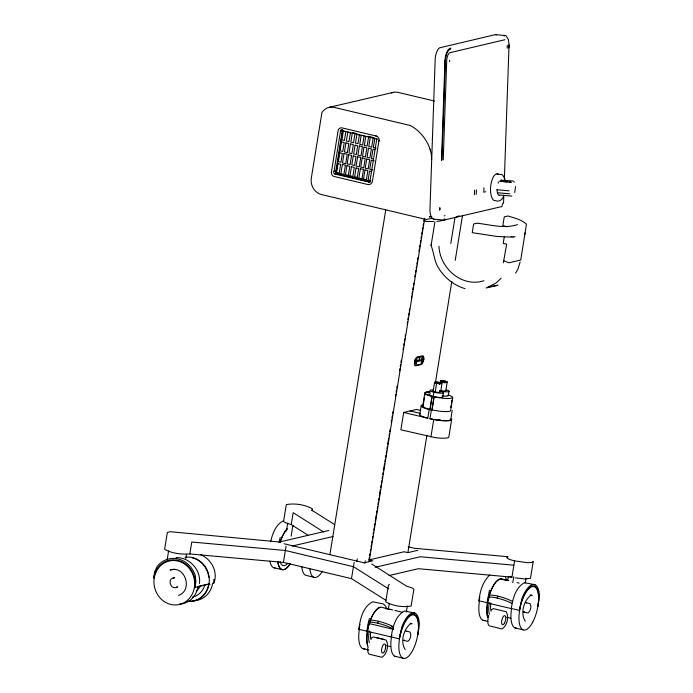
<?xml version="1.0" encoding="UTF-8"?>
<svg xmlns="http://www.w3.org/2000/svg" width="693" height="693" viewBox="0 0 693 693"><rect width="100%" height="100%" fill="white"/><g stroke="black" fill="none" stroke-linecap="round" stroke-linejoin="round"><path stroke-width="1.04" d="M515.488 186.599L514.769 192.498M431.626 159.407L431.332 154.244L430.084 149.212A41.381 37.543 76.9 0 0 410.317 125.511L334.208 107.389A13.384 12.136 76.9 0 0 321.933 112.552L311.304 178.144A13.843 12.561 76.9 0 0 321.569 194.56L426.143 219.464L432.657 218.243M444.889 62.794L445.088 59.217A12.283 4.955 -85 0 1 449.367 48.744L450.84 48.215L449.974 48.423M367.706 648.085L367.853 651.957L368.997 654.149L381.895 657.276C387.092 654.175 389.076 645.313 386.148 640.089L373.258 636.962L371.266 638.201M487.794 619.733L487.941 623.605L489.085 625.805L501.983 628.932C507.172 625.831 509.164 616.969 506.236 611.746L493.347 608.619L491.346 609.857M429.625 217.065L429.643 216.545L429.599 217.004L431.696 216.511M441.51 160.274L444.967 60.689M441.9 160.187L445.478 59.312A11.313 4.556 -85 0 1 449.41 49.671L450.814 49.177M443.225 159.875L446.751 59.641A8.073 3.257 -85 0 1 449.566 52.763L504.963 39.709M449.618 61.686L449.67 60.352M474.402 194.742L474.558 190.306M476.23 194.309L476.386 189.882M483.957 187.76L483.801 192.195L485.628 191.77M507.215 48.241L507.311 45.314M503.542 202.98L503.802 195.504M504.357 179.487L509.043 44.724L508.931 47.834M198.614 586.789L194.378 587.508L194.958 587.647L195.192 581.696A22.973 20.842 76.9 0 0 177.928 560.394A22.973 20.842 76.9 0 0 155.301 572.201L153.664 577.815L154.244 577.953M199.463 583.48C201.256 570.14 189.492 557.077 176.005 557.596M213.782 582.311L213.894 579.365M153.664 577.815L154.652 571.838L157.233 566.337A24.411 22.15 76.9 0 1 195.227 575.389L195.902 581.661L194.958 587.647M417.81 634.502L418.693 628.733A22.973 8.801 -76.6 0 0 412.283 614.301A22.973 8.801 -76.6 0 0 400.511 632.986L399.255 638.842L358.905 629.339C360.014 619.23 362.881 606.86 372.635 601.793L383.272 603.924L385.438 605.847L386.607 608.471M537.898 606.158L538.782 600.389A22.973 8.801 -76.6 0 0 532.371 585.957A22.973 8.801 -76.6 0 0 520.599 604.634L519.603 610.429L511.573 608.523A22.332 8.559 -76.6 0 0 516.424 628.196M399.255 638.842L401.923 626.801A24.411 9.356 -76.6 0 1 419.248 622.756L418.078 634.441M519.334 610.49L522.011 598.449A24.411 9.356 -76.6 0 1 539.336 594.403L538.166 606.098M485.109 620.443A22.332 8.559 -76.6 0 1 479.469 600.874L478.984 600.987C479.807 591.519 482.692 581.618 489.821 574.947M524.887 234.295L525.069 232.943M514.301 182.19L513.634 181.194M167.152 559.857L168.607 550.84M185.837 558.367L186.486 554.357M328.837 530.474L279.504 541.995L170.218 531.713L167.377 532.38L164.622 549.254C171.968 553.62 181.384 554.417 189.83 553.958L191.762 542.021L285.351 550.485L353.421 566.701L388.773 588.937M331.367 172.384L338.21 130.111A3.794 3.439 76.9 0 1 342.047 127.902L376.533 136.114M376.793 138.869L369.958 181.046A0.901 0.823 76.9 0 1 369.759 182.285A0.901 0.823 76.9 0 1 368.615 182.016L334.944 173.995A1.629 1.473 76.9 0 1 333.818 172.938L333.74 172.67A1.629 1.473 76.9 0 1 334.017 171.379L340.48 131.462A0.866 0.788 76.9 0 1 340.679 130.267L342.507 129.842M342.351 129.989A0.866 0.788 76.9 0 0 342.316 131.038L335.473 173.259L370.443 181.583L368.615 182.016M286.443 530.959L287.742 522.946M385.932 600.311L351.49 578.638L283.411 562.421L286.053 546.145M308.272 535.394L291.233 524.601L293.165 512.655L323.648 531.973M291.147 536.191L292.931 525.164M361.226 135.213L359.754 144.317L362.656 145.01L364.128 135.897M365.791 136.356L364.336 145.348L367.125 146.006L368.581 137.023M370.253 137.344L368.771 146.474L371.691 147.176L373.172 138.046M312.196 510.914L312.526 508.879C304.894 504.625 294.906 503.057 286.313 504.599L283.55 521.474L285.949 522.99L291.233 524.601M374.792 138.461L373.319 147.522L376.178 148.207M379.071 140.177L372.444 181.116A4.427 4.019 76.9 0 1 367.723 184.503L333.749 176.394A3.95 3.578 76.9 0 1 331.349 172.557L331.531 171.37M329.929 554.461L385.741 209.866M351.49 578.638L354.132 562.352M356.826 561.486L357.25 558.887M364.882 563.409L365.306 560.802M365.635 562.508L372.739 560.845L368.962 559.944L369.308 557.813M369.655 555.673L370.001 553.534M370.348 551.403L370.694 549.263M371.041 547.124L371.387 544.993M371.734 542.853L372.08 540.722M372.427 538.582L372.773 536.443M373.12 534.312L373.458 532.172M373.804 530.032L374.151 527.901M374.497 525.762L374.844 523.622M375.19 521.491L376.23 515.081M376.576 512.941L376.923 510.802M377.269 508.671L377.616 506.531M377.962 504.4L378.309 502.26M378.655 500.121L379.002 497.99M379.348 495.85L380.379 489.44M380.726 487.3L381.072 485.169M381.419 483.03L381.765 480.89M382.112 478.759L382.458 476.619M382.805 474.48L383.151 472.349M383.498 470.209L384.537 463.799M384.884 461.668L385.23 459.528M385.577 457.389L385.923 455.258M386.27 453.118L386.607 450.978M386.954 448.847L387.3 446.708M387.647 444.568L388.686 438.158M389.033 436.027L389.379 433.887M389.726 431.756L390.072 429.617M391.285 422.141L391.632 420.001M391.978 417.862L392.325 415.731M392.671 413.591L393.018 411.451M395.434 396.5L395.781 394.36M396.127 392.229L396.474 390.09M396.82 387.95L397.167 385.819M399.592 370.859L399.93 368.719M400.277 366.588L400.623 364.449M400.97 362.309L401.316 360.178M403.049 349.497L403.395 347.358M403.742 345.218L404.088 343.087M404.435 340.947L404.781 338.808M405.128 336.677L405.474 334.537M407.198 323.856L407.545 321.717M407.891 319.586L408.238 317.446M408.584 315.306L408.931 313.175M409.277 311.036L409.624 308.896M411.356 298.215L411.703 296.076M412.049 293.945L412.396 291.805M412.742 289.665L413.089 287.534M413.426 285.395L413.773 283.264M414.812 276.853L415.159 274.714M415.505 272.574L415.852 270.443M416.198 268.304L416.545 266.164M416.891 264.033L417.238 261.893M417.584 259.754L417.931 257.623M418.97 251.212L419.317 249.073M419.663 246.942L420.001 244.802M420.348 242.663L420.694 240.532M421.041 238.392L421.387 236.252M421.734 234.121L422.08 231.982M422.427 229.842L422.773 227.711M423.12 225.571L423.466 223.432M424.125 219.369L423.813 221.301L425.753 220.842M369.144 561.434L424.722 218.286M420.686 410.455L416.502 409.459L403.69 412.448L400.875 429.816L435.455 437.664A16.632 2.885 9.2 0 0 448.795 437.196L451.611 419.828M465.072 288.643C454.158 285.464 445.053 278.144 438.946 268.624C434.147 261.642 434.087 253.023 431.081 245.539L434.944 221.682M388.349 609.407L389.319 603.395M419.75 414.778L421.162 406.098M422.687 406.306L424.792 393.286M422.981 406.774L424.488 397.47M424.818 395.4L425.156 393.338M450.788 243.512L454.98 217.645L459.078 215.766M403.69 412.448L427.78 418.182L429.184 409.502L426.758 408.853A15.792 2.746 9.2 0 1 422.496 404.885M431.912 409.858L429.903 409.381L432.016 396.353L434.017 396.829L431.912 409.858L434.355 410.369A14.241 2.469 9.2 0 0 450.684 410.221L452.789 397.202M430.006 409.762L432.189 396.327L429.842 395.772A14.241 2.469 9.2 0 1 429.66 391.909M433.16 391.069L434.572 382.38M407.926 552.373L426.914 435.152M433.168 396.561L433.87 392.212M435.542 381.869L451.767 281.696M455.223 260.377L462.474 215.618M451.334 418.858A16.632 2.885 9.2 0 1 438.262 420.296L429.963 418.711L431.375 410.022L429.184 409.502M431.973 410.23L434.147 396.786L432.189 396.327M435.213 391.9L436.625 383.22M439.241 384.459L439.553 382.536M430.916 436.971L433.723 419.603M440.843 390.583L442.255 381.904M406.384 611.928L407.354 605.916M444.863 383.151L445.175 381.219M442.723 396.846L443.433 392.498M445.807 390.731L447.21 382.051M448.354 395.53L449.055 391.19M450.753 407.484L451.082 405.422M451.42 403.352L451.923 400.251M452.208 410.438L450.796 419.118A15.792 2.746 9.2 0 1 432.701 419.282L429.963 418.711M504.227 237.119L503.213 243.364L506.67 244.187L503.343 262.838M507.674 580.665L508.324 576.654M388.964 575.562L418.355 568.702L511.945 577.156L514.578 560.88A13.401 2.33 9.2 0 1 508.03 556.73L414.44 548.267L408.16 546.768M512.794 582.744L513.773 576.732M525.233 583.116L526.048 578.109M500.554 180.215L512.837 180.951M511.85 196.093L499.636 195.019M358.905 629.339L359.979 624.306M478.984 600.987L479.859 596.933M378.906 141.19L379.088 140.003A3.95 3.578 76.9 0 0 376.689 136.166L375.597 135.889M503.153 202.841L502.044 205.552M488.106 617.48L488.669 615.219M270.755 541.25C272.574 533.532 275.788 524.471 283.428 520.841M279.01 542.229L280.18 537.56M369.378 618.502L367.749 625.043L366.926 631.245L367.524 631.106M489.466 590.159L487.014 602.901L511.313 608.584C512.655 599.029 515.453 587.517 524.566 582.648L535.048 584.762M496.907 189.743L497.487 193.191A7.788 3.136 -85 0 0 499.558 195.391M520.088 262.084L517.775 269.551L515.557 273.111M368.875 623.094A14.129 2.633 17.9 0 1 377.841 623.224A14.129 2.633 17.9 0 1 392.957 628.828L393.555 629.365L369.473 623.631L368.875 623.094L369.508 621.145L370.339 620.954M377.841 623.224L378.473 621.274A14.129 2.633 17.9 0 1 393.589 626.879L392.957 628.828M497.262 598.076L497.886 596.127M503.993 195.079C503.101 199.177 499.488 202.495 495.105 200.623A13.401 5.405 -85 0 1 492.515 198.926L491.536 196.847A13.401 5.405 -85 0 1 491.77 180.752A13.401 5.405 -85 0 1 498.31 174.324M342.689 130.137L336.088 173.198A1.629 1.473 76.9 0 0 336.772 173.571L334.944 173.995M501.152 278.239L495.729 283.229L486.183 287.985L498.024 285.221L488.617 286.885M173.605 578.239L174.627 577.702C166.355 578.049 170.608 591.155 177.659 586.893L176.533 587.118M178.499 595.426C193.295 590.297 185.196 564.925 170.123 570.036L174.03 569.204M404.426 640.115L403.404 640.358L407.9 641.354C410.499 639.457 411.798 634.684 409.918 631.973L405.899 631.02L406.306 631.375M524.514 611.763L523.484 612.006L527.988 613.002C530.587 611.105 531.886 606.332 529.998 603.629L525.987 602.667L526.394 603.031M517.489 224.619C504.755 228.846 490.765 224.887 477.824 223.259M389.475 584.597L388.496 585.013L385.741 601.87C393.139 605.985 402.815 607.51 411.14 606.02L413.894 589.163L411.573 587.69L406.453 586.131L371.656 563.937M444.88 219.854L444.014 220.062L502.113 206.488M329.521 107.268L393.563 92.308M340.48 131.462L342.316 131.038M334.017 171.379L335.845 170.946A1.629 1.473 76.9 0 0 335.577 172.245L335.906 172.99L370.608 181.271M444.265 215.869L445.027 215.688M444.074 219.092L444.915 218.893M443.139 220.409L436.893 221.457M477.269 223.146L473.631 223.995L472.219 232.675L497.02 236.46L511.304 237.11M513.045 237.058L515.02 236.599M292.169 546.049L333.108 536.495M198.778 586.356L208.758 584.026L210.074 584.338M199.03 586.417L209.017 584.086M368.962 559.944L404.08 551.749L407.856 552.65L417.723 550.346M375.156 567.298L420.287 556.756L513.877 565.219M391.606 636.841L391.224 636.928C392.567 627.382 395.365 615.86 404.478 611.001L414.968 613.114M483.913 280.726C461.971 287.898 439.778 268.139 438.946 246.284M505.396 35.525L495.313 34.65L439.492 47.869A12.283 4.955 -85 0 0 435.213 58.342L429.929 210.516A12.283 4.955 -85 0 0 430.656 215.177L431.609 217.455A12.283 4.955 -85 0 0 433.541 219.144L443.416 220.019M433.653 221.587L425.952 221.431M433.541 219.144L434.139 219.187M496.933 173.917L502.382 174.688L504.582 178.058L505.249 180.795M501.1 181.375L507.207 181.921M509.242 182.094L511.278 182.276L499.064 181.202M497.106 189.769L509.121 190.826M497.609 192.749L509.823 193.823M189.83 553.958L283.411 562.421M515.245 577.858L525.112 579.001L530.483 578.317L533.238 561.443L532.103 562.465L527.745 562.725L514.578 560.88M434.147 396.786L436.529 397.297A13.869 2.408 9.2 0 0 450.996 398.267A13.869 2.408 9.2 0 0 448.388 395.01M434.476 101.057L398.241 92.429A13.384 12.136 76.9 0 0 391.32 92.983M352.659 132.614L356.748 133.593M368.009 136.27L374.159 137.734M377.65 139.146L341.779 130.535A0.866 0.788 76.9 0 0 340.679 130.267M374.974 149.705L372.973 149.229L371.483 158.437L373.484 158.914M374.194 160.811L371.231 160.109L369.75 169.274L372.704 169.976M371.387 171.543L369.568 171.102L368.122 180.033L370.859 180.691M335.854 173.778L369.525 181.8M511.157 236.616L513.218 237.101M431.254 244.447L431.081 245.539M426.325 392.273L430.483 393.26M410.091 410.958L420.088 413.331M449.462 420.33L450.225 420.512M508.697 580.621L502.408 579.123A22.332 8.559 -76.6 0 0 489.994 592.965A22.332 8.559 -76.6 0 0 488.288 619.17M517.065 582.614L519.161 583.116M506.522 580.396L502.338 579.4A22.046 8.446 -76.6 0 0 489.076 596.223M530.197 594.923L532.207 595.4L530.855 595.287C523.674 600.519 520.096 613.703 525.294 621.188M284.113 543.754L364.232 562.837M480.474 601.117L487.5 602.789M506.67 617.29L510.854 618.286M273.57 567.662L281.592 569.568M313.695 577.217L305.674 575.303A22.332 8.559 -76.6 0 1 301.758 566.484M482.856 620.261L487.872 621.456M514.96 627.901L522.99 629.816M392.792 609.97L382.328 607.475A22.332 8.559 -76.6 0 0 369.915 621.309A22.332 8.559 -76.6 0 0 368.2 647.522M394.889 610.464L402.217 612.214M385.395 608.497L389.579 609.494M410.109 623.267L412.118 623.752L410.767 623.639C403.586 628.863 400.008 642.047 405.214 649.532M391.493 626.385L393.589 626.879M376.706 637.629L383.844 639.327M386.581 645.633L390.765 646.63M362.768 648.605L368.789 650.043M394.871 656.254L402.902 658.159M429.903 409.381L427.737 408.792A14.241 2.469 9.2 0 1 422.808 405.674M427.78 418.182L425.355 417.532A15.792 2.746 9.2 0 1 419.897 414.076M506.99 226.862L502.867 225.52L504.27 216.84L507.917 215.982C514.336 217.992 521.482 219.456 526.472 224.255L520.72 260.031L508.879 262.794L503.976 260.793M200.649 554.695C211.495 559.13 218.477 572.227 213.739 583.489L212.673 583.229A22.332 20.262 76.9 0 1 192.273 600.64M311.4 509.901L334.71 524.67M506.107 35.793L508.35 39.449L509.043 44.222M488.886 598.475L488.296 597.946A14.129 2.633 17.9 0 1 496.82 597.972A14.129 2.633 17.9 0 1 511.772 603.352M501.42 180.111L502.13 180.864M505.526 577.503L506.696 580.128M430.084 149.212L430.604 150.866M498.232 182.224L498.362 183.195M495.521 34.65A11.842 4.773 -85 0 1 496.231 34.919M369.508 621.145A14.129 2.633 17.9 0 1 378.473 621.274M491.077 611.139A13.903 5.327 -76.6 0 1 490.826 602.858M487.803 617.298A22.046 8.446 -76.6 0 1 488.825 597.141M489.405 614.284A18.061 6.921 -76.6 0 1 489.249 602.373M396.344 656.54A22.332 8.559 -76.6 0 1 391.831 634.97M370.989 639.492A13.903 5.327 -76.6 0 1 370.625 632.077M365.02 648.795A22.332 8.559 -76.6 0 1 359.39 629.218M367.714 645.642A22.046 8.446 -76.6 0 1 369.542 622.747M370.478 620.105A22.046 8.446 -76.6 0 1 380.033 607.562M369.317 642.636A18.061 6.921 -76.6 0 1 369.161 630.725M290.384 563.574A22.332 8.559 -76.6 0 1 277.798 561.884M279.963 542.636A22.332 8.559 -76.6 0 1 287.11 528.811M322.488 571.214A22.332 8.559 -76.6 0 1 309.78 568.399M275.034 567.948A22.332 8.559 -76.6 0 1 269.932 561.044M289.856 564.154A22.046 8.446 -76.6 0 1 277.919 561.702M280.344 541.796A22.046 8.446 -76.6 0 1 287.11 529.054M287.907 563.227A18.061 6.921 -76.6 0 1 280.119 561.685M511.945 577.156A13.401 2.33 9.2 0 1 509.017 576.377M440.202 420.071A14.241 2.469 9.2 0 1 438.435 419.889M440.072 419.993A13.869 2.408 9.2 0 1 438.357 419.811M430.076 395.755A13.869 2.408 9.2 0 1 429.903 391.995M442.325 396.474A6.861 1.195 9.2 0 1 435.741 397.072A6.861 1.195 9.2 0 1 429.816 394.43M447.955 395.157A6.861 1.195 9.2 0 1 442.255 395.885M432.744 389.96A6.861 1.195 9.2 0 0 431.93 391.675A6.861 1.195 9.2 0 0 442.264 393.122A6.861 1.195 9.2 0 0 439.492 390.904A6.861 1.195 9.2 0 0 448.05 391.788A6.861 1.195 9.2 0 0 446.621 389.994M439.561 391.64A3.578 0.624 9.2 0 1 437.023 392.238A3.578 0.624 9.2 0 1 433.463 390.791M445.166 390.332A3.56 0.615 9.2 0 1 444.707 391.077A3.56 0.615 9.2 0 1 440.072 390.376M488.92 595.997A14.129 2.633 17.9 0 1 497.453 596.023A14.129 2.633 17.9 0 1 512.404 601.403M185.04 557.328A22.332 20.262 76.9 0 1 209.277 578.889A22.332 20.262 76.9 0 1 187.543 601.394M198.033 586.65A22.332 20.262 76.9 0 1 179.764 604.079M200.442 585.68A13.903 12.613 76.9 0 1 196.232 590.964M208.758 584.026A22.046 20.002 76.9 0 1 188.626 601.221M192.42 557.874A22.046 20.002 76.9 0 1 196.465 559.329M197.427 559.823A22.046 20.002 76.9 0 1 208.888 577.373M204.79 584.987A18.061 16.381 76.9 0 1 192.533 597.011M439.856 207.848L439.778 209.953L439.856 207.848M423.492 359.346L423.362 360.178A1.655 0.632 -76.6 0 1 422.176 361.322A1.655 0.632 -76.6 0 1 422.6 358.688A1.655 0.632 -76.6 0 1 423.492 359.346M341.467 141.857L340.02 150.814L342.784 151.472L344.23 142.515L341.467 141.857M338.011 163.652L336.59 172.462L339.206 173.085L340.635 164.284L338.011 163.652M339.769 152.806L338.349 161.608L340.965 162.231L342.385 153.43L339.769 152.806M343.33 131.168L341.926 139.847L344.43 140.445L345.842 131.765L343.33 131.168M344.031 153.474L342.498 162.942L345.729 163.713L347.262 154.244L344.031 153.474M342.351 164.449L340.852 173.718L343.893 174.437L345.391 165.177L342.351 164.449M345.928 142.836L344.456 151.949L347.349 152.633L348.83 143.529L345.928 142.836M347.799 132.164L346.37 140.974L348.995 141.606L350.424 132.787L347.799 132.164M346.942 165.644L345.469 174.714L348.336 175.398L349.809 166.329L346.942 165.644M348.674 154.756L347.193 163.886L350.112 164.579L351.594 155.449L348.674 154.756M350.459 143.936L348.986 153.006L351.853 153.681L353.317 144.62L350.459 143.936M352.287 133.195L350.849 142.074L353.534 142.715L354.972 133.836L352.287 133.195M351.455 166.727L349.991 175.788L352.85 176.464L354.314 167.403L351.455 166.727M353.257 155.942L351.81 164.891L354.565 165.54L356.011 156.601L353.257 155.942M355.076 145.175L353.647 153.976L356.263 154.6L357.692 145.799L355.076 145.175M356.878 134.39L355.466 143.079L357.978 143.676L359.39 134.988L356.878 134.39M357.623 156.765L356.107 166.121L359.234 166.866L360.75 157.51L357.623 156.765M359.416 145.98L357.917 155.223L360.949 155.951L362.448 146.699L359.416 145.98M356.063 167.949L354.634 176.767L357.267 177.391L358.697 168.572L356.063 167.949M360.369 168.685L358.853 178.058L361.997 178.803L363.513 169.438L360.369 168.685M362.179 157.917L360.689 167.143L363.695 167.862L365.194 158.636L362.179 157.917M363.981 147.133L362.508 156.246L365.41 156.939L366.892 147.826L363.981 147.133M364.994 169.932L363.522 179.019L366.398 179.712L367.87 170.617L364.994 169.932M366.71 159.026L365.228 168.2L368.191 168.91L369.681 159.728L366.71 159.026M368.511 148.241L367.047 157.302L369.906 157.987L371.379 148.917L368.511 148.241M416.467 361.746L415.878 365.35L421.058 364.137L421.647 360.533L416.467 361.746M417.212 357.545L416.675 360.836L418.979 360.299L419.508 357.008L417.212 357.545M419.958 356.921L419.43 360.178L421.716 359.641L422.245 356.384L419.958 356.921M423.692 359.702L423.683 359.754A4.47 1.715 -76.6 0 1 421.153 364.475L415.67 365.757A4.47 1.715 -76.6 0 1 414.535 361.841A4.47 1.715 -76.6 0 1 417.073 357.068L422.565 355.786A4.47 1.715 -76.6 0 1 423.692 359.702M504.66 35.534L503.906 35.828L505.188 35.525L504.66 35.534M532.735 622.132A22.332 8.559 -76.6 0 0 534.511 586.772A22.332 8.559 -76.6 0 0 519.005 615.973A22.332 8.559 -76.6 0 0 532.735 622.132M504.365 623.405A4.712 1.81 -76.6 0 0 505.032 615.739A4.712 1.81 -76.6 0 0 501.645 621.465A4.712 1.81 -76.6 0 0 504.365 623.405M412.647 650.484A22.332 8.559 -76.6 0 0 414.431 615.124A22.332 8.559 -76.6 0 0 398.917 644.325A22.332 8.559 -76.6 0 0 412.647 650.484M384.277 651.758A4.712 1.81 -76.6 0 0 384.944 644.092A4.712 1.81 -76.6 0 0 381.557 649.817A4.712 1.81 -76.6 0 0 384.277 651.758M441.476 381.696A3.56 0.615 9.2 0 0 447.184 382.207A3.56 0.615 9.2 0 0 442.481 380.778A3.56 0.615 9.2 0 0 441.476 381.696M435.836 383.004A3.578 0.624 9.2 0 0 441.58 383.524A3.578 0.624 9.2 0 0 436.85 382.094A3.578 0.624 9.2 0 0 435.836 383.004M441.675 381.678A3.248 0.563 9.2 0 0 446.872 382.155A3.248 0.563 9.2 0 0 442.593 380.847A3.248 0.563 9.2 0 0 441.675 381.678M436.027 382.995A3.292 0.572 9.2 0 0 441.294 383.472A3.292 0.572 9.2 0 0 436.954 382.155A3.292 0.572 9.2 0 0 436.027 382.995M415.852 363.011A2.235 0.858 -76.6 0 0 416.034 359.476A2.235 0.858 -76.6 0 0 414.483 362.396A2.235 0.858 -76.6 0 0 415.852 363.011M423.172 361.304A2.235 0.858 -76.6 0 0 423.354 357.761A2.235 0.858 -76.6 0 0 421.794 360.689A2.235 0.858 -76.6 0 0 423.172 361.304M415.765 362.699A1.732 0.667 -76.6 0 0 415.904 359.953A1.732 0.667 -76.6 0 0 414.7 362.222A1.732 0.667 -76.6 0 0 415.765 362.699M155.838 572.496A22.332 20.262 76.9 0 0 176.109 604.937A22.332 20.262 76.9 0 0 190.982 570.755A22.332 20.262 76.9 0 0 155.838 572.496"/></g></svg>
